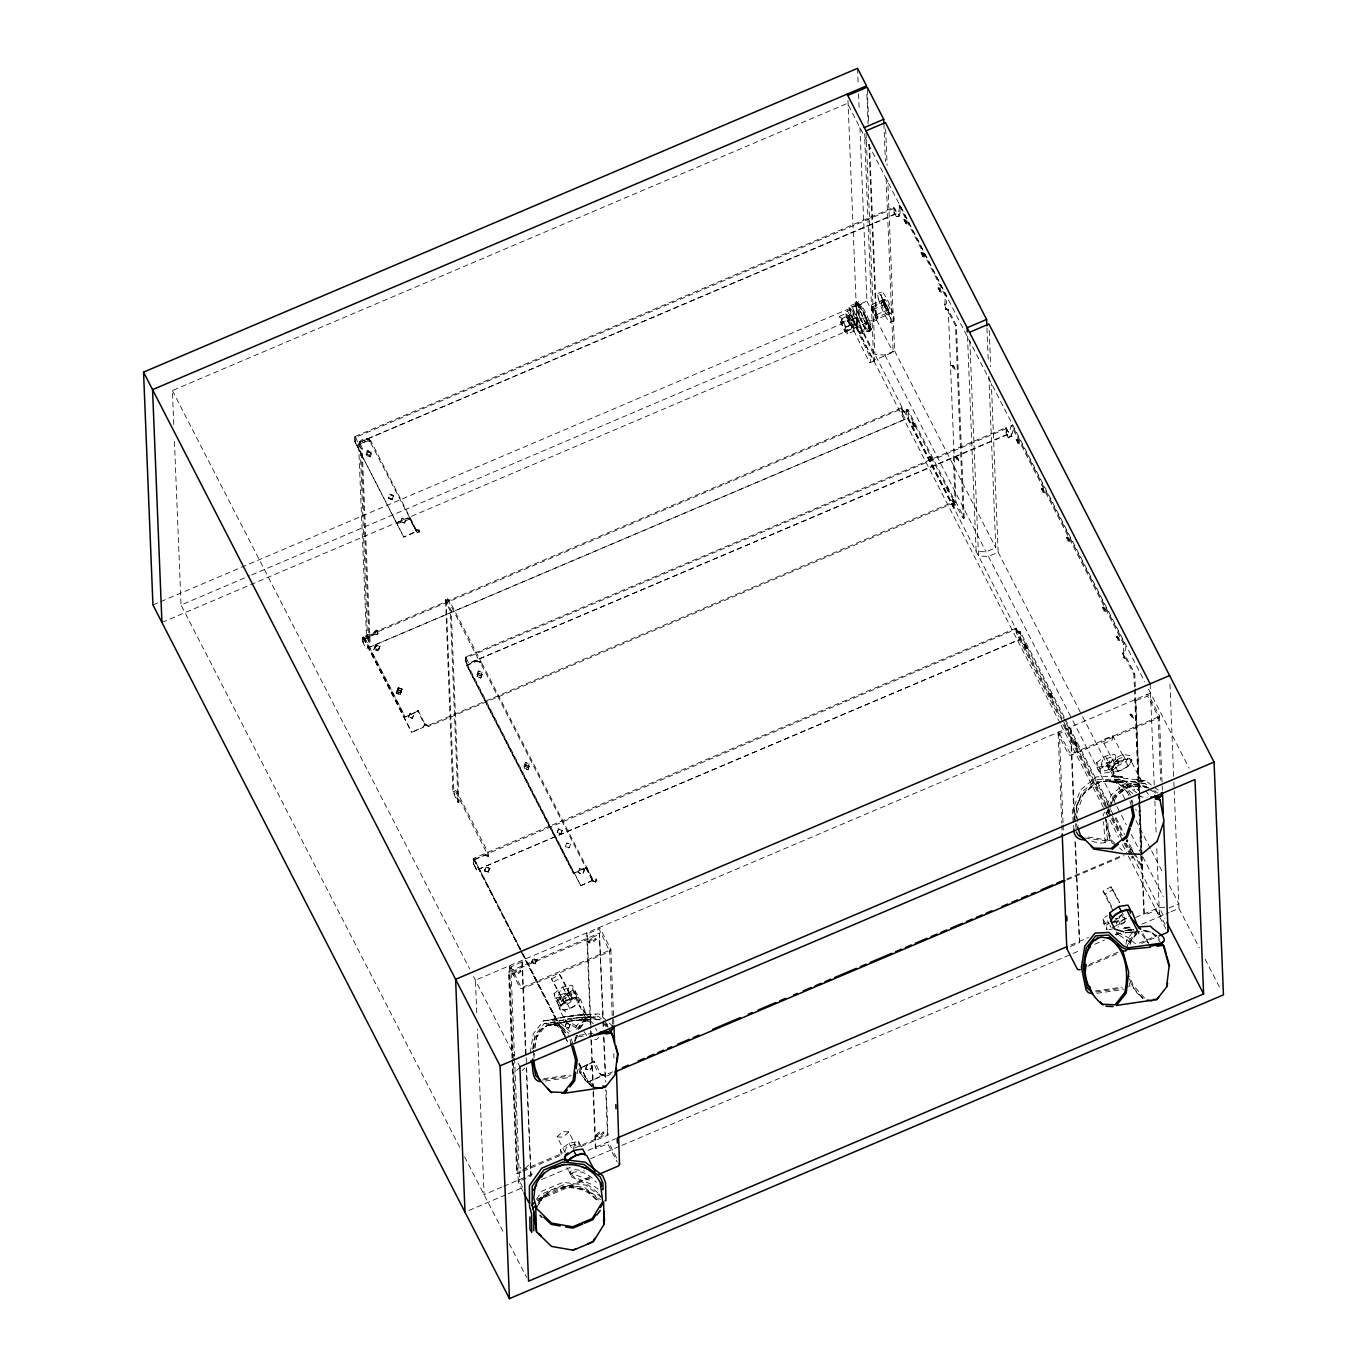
<?xml version="1.0" encoding="UTF-8"?>
<svg xmlns="http://www.w3.org/2000/svg" width="1367" height="1367" viewBox="0 0 1367 1367"><rect width="100%" height="100%" fill="white"/><g stroke="black" fill="none" stroke-linecap="round" stroke-linejoin="round"><path stroke-width="0.75" stroke-dasharray="5 3.75" d="M370.918 441.165C368.116 436.876 360.256 438.841 358.547 443.233L366.493 636.902L369.158 642.319L370.081 641.926L367.467 636.526L359.982 442.293L366.834 439.371L370.013 441.541L417.858 533.591C422.044 533.728 419.054 527.935 415.961 529.781L414.321 532.156L403.726 537.094L414.338 532.583L415.978 530.208L419.584 531.165L417.636 532.327L370.901 441.08L367.33 440.584L356.65 445.557L367.347 441.011L370.901 441.08M841.542 323.09L841.576 319.656L848.07 316.905L851.812 324.355L851.761 327.79L845.284 330.541L841.542 323.09L848.036 320.339L848.07 316.905M845.284 330.541L845.319 327.106L841.576 319.656M1076.119 818.03C1071.455 788.554 1115.011 763.418 1130.338 795.098L1116.754 781.821L1103.34 781.497C1114.43 780.164 1126.767 781.035 1134.747 789.887M859.501 316.768C860.868 319.058 866.422 337.136 870.318 329.584L871.77 328.969L869.122 319.348M367.467 636.526L374.763 632.989C376.626 627.128 380.607 636.714 375.583 633.741L364.904 638.731L405.093 716.992L417.277 711.797L418.199 710.344L424.744 723.741L428.606 726.424L954.063 502.851L953.346 500.971L956.011 502.099L964.179 517.99L963.274 518.366L953.773 501.792L428.213 725.501L424.624 724.732L422.967 727.107L411.604 732.37L422.984 727.534L424.641 725.159C429.682 727.159 429.375 725.296 424.624 724.732L422.984 727.534M466.25 658.057L468.778 663.354L1009.342 433.869L1006.027 427.615L1006.163 433.493L1008.402 437.97L1009.29 436.671C1014.382 436.739 1008.624 430.075 1011.221 425.633L1012.127 425.24L1124.614 643.908C1128.561 650.162 1121.743 653.101 1123.435 654.349L1124.101 658.108L1124.289 656.809M1015.835 628.359L1018.381 631.554L1015.835 628.205L1016.399 633.895L1019.782 639.483L476.605 870.078L1020.243 639.295L1019.936 631.281L1019.03 631.674L1019.338 639.671L1059.1 716.957M354.685 441.165C356.924 447.692 352.208 425.974 357.812 443.011L897.06 213.577C890.43 195.908 895.795 225.572 893.762 207.306M906.133 409.639L907.415 418.302L953.876 508.712L954.781 508.319L954.456 500.151L907.978 409.724C904.612 408.579 909.892 412.885 904.151 412.338L901.297 407.964L902.733 414.355M355.095 441.797L354.514 436.739M894.155 208.314L354.924 437.645M901.742 407.776L902.305 412.851M580.685 885.731L591.279 880.792L592.936 878.417L595.995 878.793L596.901 880.297L595.602 882.45L593.175 881.971L586.323 867.088L573.405 873.462L466.557 665.148L476.929 660.739L481.389 662.209L593.825 881.219L595.192 881.63L596.576 880.194L592.953 878.861L591.296 881.219L580.685 885.731L466.455 663.696L465.463 657.1L1005.599 427.786M1015.835 628.205L473.631 858.373L473.853 864.662L473.29 863.038M473.119 858.613L473.683 863.688M1006.027 427.615L1006.59 432.69M447.163 599.686L447.214 598.78L448.94 599.805L481.406 662.294L479.424 661.286L448.034 600.198L445.539 599.481L452.853 791.869L458.048 802.583L458.953 802.207L451.23 610.724L445.659 599.532L447.214 598.78M454.938 790.263L456.663 791.288L488.053 852.376L488.617 856.391L484.772 855.366L488.275 855.93L454.938 790.263L452.853 791.869M848.873 319.468L849.095 315.384L852.991 313.744L857.775 323.466L857.57 327.55L853.674 329.208L848.873 319.468L852.769 317.81L852.991 313.744M853.674 329.208L853.879 325.124L849.095 315.384M612.621 1071.848L604.761 1075.18L600.899 1074.428L594.44 1061.236L581.231 1067.678L579.3 1063.902M428.503 726.287L424.095 723.724L417.55 710.481L417.55 711.643M611.049 1073.608C601.907 1081.656 594.816 1069.182 593.808 1061.134M858.681 303.901C857.673 303.97 854.973 304.499 855.571 302.842C863.021 300.843 866.934 324.235 870.796 329.379L865.721 324.252L856.955 303.474L859.33 301.03L856.46 303.679L859.091 303.747L851.949 306.772L848.787 306.379L852.615 319.468L859.587 332.967L862.731 333.36L869.873 330.336L869.122 332.198L863.295 324.167L855.981 303.884M533.66 1050.3L533.386 1058.468M533.813 1048.352L537.402 1034.699L542.767 1027.881L549.551 1024.823L556.933 1025.933L564.024 1031.077L566.399 1034.494M1129.484 985.146L1129.484 983.027M533.882 1058.348L534.873 1050.061M535.129 1047.993L536.377 1037.638L546.168 1025.165L574.448 1020.26L589.878 1019.355L567.049 1021.354L549.517 1025.284C566.211 1021.405 583.384 1017.817 600.574 1019.902M575.695 1040.338L576.72 1031.709M409.69 519.187C376.421 531.695 413.21 514.402 409.69 519.187L417.191 532.515M533.472 1048.301C531.609 1030.308 555.224 1013.716 566.622 1032.393M574.772 1042.423L576.327 1035.28M1148.793 787.7L1132.201 783.496L1107.817 781.599L1118.719 781.394M858.852 304.004L862.526 316.58L868.472 327.721L870.796 327.14L867.174 315.452L861.227 304.311L858.903 304.875M530.242 1052.812L533.267 1033.845L543.485 1020.859L578.241 1014.673L595.704 1014.126M1125.981 944.187L1126.664 939.966L1134.32 930.226M532.6 1049.172L534.805 1035.571L544.22 1023.575L578.104 1017.612L595.653 1016.826M574.789 1041.073L575.422 1037.177M1126.938 949.45L1128.185 941.692L1137.617 929.697M1111.251 770.475L1108.842 765.81L1112.448 759.574L1122.785 754.413L1129.518 755.473L1131.91 760.155L1128.305 766.374L1117.967 771.552L1111.251 770.475L1114.857 764.238L1103.887 743.289L1104.639 739.017L1112.858 735.959L1123.657 756.976L1122.922 761.231L1114.703 764.307L1115.438 760.052L1123.657 756.976M1112.858 735.959L1112.123 740.213L1103.887 743.289M869.617 330.951L869.378 331.549M409.331 517.717L409.023 518.657M585.896 867.361L585.589 868.301M858.134 303.987L856.289 302.432L856.511 308.669L856.152 307.131M514.488 1056.401L510.882 966.965L522.331 961.565L521.801 960.505L525.646 1056.059M1063.013 822.763L1059.425 733.583L1070.874 728.184L1070.327 727.124L1074.189 822.678M370.081 641.926L362.135 448.308C360.358 441.063 355.95 442.43 361.23 448.684L369.158 642.319M1109.457 811.349L1110.26 808.427M1107.458 812.562L1108.364 809.537M458.953 802.207L453.929 792.45L454.886 791.168M964.179 517.99L956.422 325.449L948.254 309.574L945.298 308.754L945.759 307.302L944.084 305.08L946.494 303.799L946.203 295.409L899.828 204.999L898.375 214.346L899.64 215.337C900.169 217.268 893.369 216.584 898.341 216.225M954.474 501.997L954.764 501.125M1135.293 686.73L1134.798 673.982L1126.647 658.108L1125.383 657.134L1124.101 658.108L1124.426 656.109L1122.478 653.614M1132.577 851.145L1131.022 851.009M576.549 1038.254L577.37 1035.81M1107.885 814.254L1109.047 810.802M1110.209 807.333L1113.131 798.67C1120.598 787.495 1138.933 778.592 1149.818 789.853M1130.048 944.648L1131.363 940.735L1136.729 933.917M558.642 995.364L560.214 990.733L568.501 988.033L571.799 994.458L570.227 999.089L561.94 1001.789L558.642 995.364L566.929 992.664L568.501 988.033M561.94 1001.789L563.512 997.141L571.799 994.458M564.93 1151.595L566.502 1146.964L574.806 1144.264L575.627 1145.871M573.234 1148.912L574.806 1144.264M865.789 317.503L869.873 330.336L866.302 330.182L868.216 331.805L868.934 330.575M1101.204 764.529L1102.776 759.881L1111.063 757.181L1109.491 761.829L1101.204 764.529L1104.502 770.954L1112.789 768.254L1114.378 763.606L1106.074 766.306L1104.502 770.954M901.297 407.964L363.126 636.971L362.733 641.431L363.759 642.849M362.597 637.193L363.178 642.251M465.463 657.1L466.027 662.192M1006.42 428.555L465.874 658.005M1016.279 628.017L1016.843 633.092M1102.981 816.031L1104.485 812.169M1107.116 805.436L1111.234 794.859L1127.245 781.77L1145.939 780.916L1161.352 792.604M1111.371 803.864L1113.165 799.302L1111.576 802.412M1106.074 814.134L1108.381 808.273M1109.15 806.325L1112.994 796.568L1127.775 784.487L1145.033 783.616L1148.605 786.281M856.682 301.492L855.639 303.679M371.721 452.955L370.337 456.817L366.544 455.587L367.928 451.725L371.739 453.383L367.928 451.725M392.363 499.707L388.399 498.032L389.766 494.171L393.559 495.401L392.363 499.707L388.57 498.477L389.937 494.615L393.73 495.845L389.937 494.615M374.9 648.283L376.284 644.848L380.077 646.078L378.71 649.94L374.9 648.283L378.71 649.94M374.917 648.71L376.284 644.848M378.693 649.513L380.077 646.078M396.823 691.651L398.327 688.148L402.069 689.412L400.651 692.864L396.857 691.189L398.19 687.772L402.052 688.985C403.009 695.393 393.081 692.249 398.258 687.738L402.103 688.951L400.719 692.83L396.874 691.617L398.31 687.721M402.103 688.951L400.702 692.403L396.806 691.224M1122.495 654.041L1122.82 652.76M371.106 451.708L369.722 455.57L365.929 454.34L367.313 450.478L371.106 451.708L367.33 450.905M392.192 499.28L393.559 495.401M400.702 521.579L402.086 518.144L405.879 519.375L404.512 523.253L400.702 521.579L404.495 522.809L405.879 519.375M400.719 522.023L402.103 518.571L405.896 519.802M373.84 649.291L375.224 645.856L379.035 647.087L377.651 650.948L373.84 649.291L377.634 650.521L379.035 647.087M373.857 649.718L375.241 646.283L379.052 647.514M400.07 694.163L396.276 692.949L400.087 694.214L401.488 690.779L397.66 689.498L396.31 693.411L400.104 694.641L401.505 691.206L400.087 694.59L396.293 693.377L397.66 689.874L401.471 691.138L397.66 689.874L396.259 693.308L397.66 689.498L401.488 690.882M408.562 716.855L409.963 713.42L413.757 714.651L412.373 718.512L408.562 716.855L412.356 718.085L413.757 714.651M408.579 717.282L409.98 713.847L413.774 715.078M482.055 672.086L480.671 675.947L476.878 674.717L478.245 670.855L482.055 672.086L478.262 671.282M477.066 676.392L478.467 672.957L482.261 674.187L480.876 678.049L477.066 676.392L480.876 678.049M477.083 676.819L478.467 672.957M480.859 677.622L482.261 674.187M529.149 763.64L527.765 767.519L523.971 766.289L525.355 762.41L529.149 763.64L525.372 762.854M524.176 768.049L525.56 764.614L529.371 765.845L527.987 769.706L524.176 768.049L527.987 769.706M524.193 768.476L525.56 764.614M488.702 872.266L484.892 870.591L486.293 867.156L490.087 868.387L488.702 872.266L484.328 871.018L485.695 867.156L489.489 868.387L488.122 872.249M484.328 871.018L485.712 867.584L490.087 868.387M527.97 769.279L529.371 765.845M489.489 868.387L488.104 871.821L484.311 870.591M557.189 832.281L558.59 828.846L562.384 830.077L561 833.955L557.189 832.281L561 833.955M557.206 832.708L558.59 828.846M560.983 833.511L562.384 830.077M570.517 844.071L569.15 847.95L565.357 846.72L566.724 842.841L570.517 844.071L566.741 843.285M535.813 963.923L532.002 962.248L533.403 958.814L537.197 960.044L535.813 963.923L531.421 962.59L532.805 958.711L536.599 959.942L535.215 963.82M531.421 962.59L532.822 959.156L537.197 960.044M536.599 959.942L535.198 963.376L531.404 962.146M578.036 872.898L579.762 868.165L584.495 869.72L582.769 874.436L578.019 872.471L582.752 874.009L584.495 869.72M565.015 1026.497L566.416 1023.063L570.21 1024.293L568.826 1028.155L565.015 1026.497L568.826 1028.155M565.032 1026.925L566.416 1023.063M568.809 1027.728L570.21 1024.293M577.626 1073.744L577.626 1069.609M585.452 1068.772L587.195 1064.466L591.945 1066.021L590.219 1070.737L585.452 1068.772L590.202 1070.31L591.945 1066.021M585.469 1069.199L587.212 1064.91L591.962 1066.448M945.058 305.815L944.426 304.226M954.063 502.851L951.962 500.339L952.731 499.399L954.456 500.151M951.979 500.766L952.303 499.468M1064.295 717.265L1020.517 632.118L1018.996 633.16L1018.381 631.554M1129.911 849.915C1131.244 849.095 1133.67 847.711 1132.73 857.946L1131.825 858.339L1131.586 852.171M1129.928 850.342L1130.27 849.061M578.326 1029.659C580.821 1020.653 591.552 1014.604 600.045 1019.645M1129.843 941.948L1136.473 932.704M597.875 1192.69L588.476 1185.24L571.987 1177.175L570.774 1175.022L571.696 1173.176C580.616 1168.512 590.629 1175.62 596.371 1182.335M538.786 1204.071L540.512 1200.773L549.09 1193.066M586.255 868.848L587.092 867.908M1108.842 765.81L1115.575 766.87L1125.895 761.709L1129.518 755.473M570.774 1175.022L569.749 1173.04L571.081 1170.853L574.687 1169.486L584.546 1171.023M1010.589 436.107L1011.888 436.62L1011.341 435.304M589.399 1180.046L569.936 1172.818L568.433 1170.46L569.834 1168.136M953.346 500.971L954.115 502.219M536.599 1207.745L544.681 1194.673C560.88 1181.635 587.793 1183.925 599.566 1201.781M541.981 1199.03L544.271 1195.373L537.368 1203.695M1114.156 800.601C1120.034 789.255 1135.293 781.907 1147.203 788.058M1010.606 436.551L1008.402 437.97L1006.197 432.04M466.625 662.79L580.667 885.303M870.352 331.002L871.77 328.969M902.476 413.808L905.244 419.225L366.1 648.642L363.605 643.772M579.335 1064.961L588.118 1082.032L599.515 1077.196L601.155 1074.394C606.845 1076.034 605.478 1075.094 600.506 1074.394M588.118 1082.032L599.498 1076.769L601.155 1074.394M536.53 1199.064L542.135 1191.084L562.999 1182.318L585.777 1185.104L603.189 1198.569M538.359 1201.046L544.083 1192.981L563.341 1184.881L584.375 1187.359L600.574 1199.662M855.503 303.611L848.787 306.379M952.321 499.895L953.448 499.792M1130.287 849.488L1131.398 849.385M1019.218 632.836L1019.526 631.879M363.349 643.225L362.768 641.601M1091.874 840.995C1095.753 842.926 1110.226 845.746 1107.15 836.894L1105.322 816.082M1105.151 842.67L1103.528 821.652M1019.543 632.237L1018.056 632.853M363.417 636.954L363.263 638.355L363.126 636.971M466.198 658.364L465.993 656.878M473.836 859.877L473.631 858.373M572.26 1019.526L563.289 1016.877L559.103 1008.368L564.349 1001.703L575.046 997.175L580.514 999.328L586.682 1015.339L589.297 1017.031L579.13 1005.138L586.682 1015.339L583.025 1014.536M580.514 999.328L575.285 1005.992L564.571 1010.503L559.103 1008.368M575.148 1027.694L585.349 1014.69L599.156 1013.938L605.666 1019.799M576.686 1029.402L586.101 1017.424L598.831 1016.638L607.871 1024.635M579.181 1028.582L586.528 1019.235M579.864 1028.462L585.23 1021.627L591.996 1018.586L599.395 1019.697M1128.236 943.982L1138.045 931.508M355.335 436.5L355.317 438.141M466.301 656.861L466.13 658.262M473.939 858.373L473.785 859.775M901.912 412.202L902.647 413.791M1016.45 632.46L1017.27 634.613M593.534 880.416L592.082 880.16L592.953 881.578M512.591 973.731L516.418 970.245L520.383 970.433L520.912 971.476L517.102 974.979L513.138 974.791L512.591 973.731L516.555 973.919L520.383 970.433M513.138 974.791L516.948 971.288L520.912 971.476M587.844 941.726L591.655 938.223L595.636 938.411L596.166 939.471L592.355 942.957L588.391 942.769L587.844 941.726L591.808 941.897L595.636 938.411M588.391 942.769L592.201 939.283L596.166 939.471M520.314 1067.046L516.504 1070.549L517.034 1071.591M522.279 1070.617L524.689 1068.02M598.797 1037.433L596.251 1039.757L591.877 1038.783M524.911 1168.58L528.721 1165.094L528.192 1164.035M595.653 1135.328L599.464 1131.842L603.428 1132.03L603.975 1133.072L600.164 1136.575L596.183 1136.387L595.653 1135.328L599.617 1135.516L603.428 1132.03M596.183 1136.387L600.01 1132.884L603.975 1133.072M410.066 518.862L416.029 531.165M1142.06 782.454L1129.791 758.6L1119.744 761.009L1111.525 767.724L1114.413 777.174L1118.343 776.285L1127.502 778.729M565.169 1152.603L557.07 1136.848L562.845 1131.603L568.74 1131.927L575.951 1145.939M568.74 1131.927L562.965 1137.173L557.07 1136.848M1123.537 653.118L1123.708 644.301L1011.221 425.633M585.572 867.686L592.595 880.792M1116.959 781.958L1116.48 779.241L1127.553 782.009L1139.617 791.322M1098.863 781.394L1083.467 793.971L1076.478 814.749L1078.495 825.275M1113.131 798.67L1128.51 786.093L1146.417 786.521M944.87 304.26L945.281 295.785L898.922 205.375M963.274 518.366L955.516 325.842L947.348 309.95L945.691 309.54L945.041 305.388M907.534 410.989L904.151 412.338M554.113 993.433L562.794 986.991L572.243 985.248L575.541 991.673L576.31 996.372L567.647 1002.814L558.197 1004.557L554.899 998.132L554.113 993.433L557.428 999.858L558.197 1004.557M557.428 999.858L566.092 993.416L575.541 991.673M554.899 998.132L564.349 996.389L573.012 989.947L572.243 985.248M561.205 1154.38L560.419 1149.681L569.082 1143.239L578.531 1141.496L581.009 1146.315M1096.693 762.598L1105.356 756.156L1114.806 754.413L1118.103 760.838L1118.889 765.537L1110.209 771.979L1100.76 773.722L1097.462 767.297L1096.693 762.598L1099.991 769.023L1100.76 773.722M1099.991 769.023L1108.654 762.581L1118.103 760.838M1097.462 767.297L1106.911 765.554L1115.592 759.112L1114.806 754.413M1102.981 918.829L1106.296 925.254L1107.065 929.953L1103.767 923.528L1102.981 918.829L1107.321 915.617M1106.296 925.254L1109.184 923.118M1113.216 921.785L1121.88 915.343L1125.178 921.768L1117.967 927.134M945.691 309.54L945.913 308.259M558.266 1000.524L567.288 994.185L576.43 992.852L578.822 997.517L578.959 1002.507L569.936 1008.829L560.795 1010.162L558.385 1005.497L558.266 1000.524L560.658 1005.189L560.795 1010.162M560.658 1005.189L569.68 998.867L578.822 997.517M558.385 1005.497L567.544 1004.147L576.566 997.825L576.43 992.852M1122.051 914.318L1119.06 916.437L1121.453 921.102L1128.971 915.822M417.824 710.601L417.909 711.677M1010.931 435.253L1012.434 433.476L1012.127 425.24M551.516 978.892L559.462 974.517L561.7 977.405L572.5 998.423L564.554 1002.814L551.516 978.892L564.554 1002.814M553.755 981.779L561.7 977.405M562.315 999.926L570.261 995.535L572.5 998.423M1112.926 910.439L1103.032 891.181L1110.978 886.79L1120.41 903.69M1103.032 891.181L1105.254 894.052L1113.216 889.678M1125.383 657.134L1123.674 657.305M946.989 308.6L945.298 308.754M417.26 711.353L405.093 716.992M593.398 1062.039L581.231 1067.678M367.638 635.023L366.476 636.304L367.484 636.783M1114.857 764.238L1125.195 759.078L1131.91 760.155M1019.03 631.674L1020.773 633.126L1019.116 632.443M898.375 214.773L900.169 213.149L899.828 204.999M1107.133 841.047L1083.826 837.783M363.007 638.099L901.81 408.818M366.407 438.551L370.098 440.191M364.904 638.731L375.6 634.168C382.025 637.159 377.292 625.573 374.353 632.169L374.763 632.989M425.274 724.937L426.179 724.544M173.763 424.522L172.396 390.552L847.455 103.345L1144.657 681.637M355.044 436.517L893.317 207.494M893.317 207.647L897.042 213.149L357.812 443.011M361.23 448.684L362.135 448.308M903.929 219.745L905.979 220.463L907.227 224.034L906.321 224.41L903.929 219.745L906.321 224.41M905.074 220.856L905.979 220.463M905.176 223.317L907.227 224.034M921.102 252.861L923.152 253.579L924.4 257.133L923.494 257.526L921.102 252.861L923.494 257.526M922.247 253.954L923.152 253.579M922.349 256.415L924.4 257.133M878.041 293.358L881.271 291.991M152.933 604.949L158.828 602.437M160.793 601.617L866.934 301.167L859.928 127.609M846.651 311.283L850.547 309.625M839.321 316.324L845.814 313.573L848.446 315.743L852.547 324.526L854.016 331.122L847.523 333.873L844.909 331.703L840.808 322.92L839.321 316.324L841.952 318.511L846.053 327.277L847.523 333.873M871.736 304.721L884.483 299.322M841.952 318.511L848.446 315.743M872.642 306.721L884.107 301.851L888.123 309.694L888.225 312.53L876.777 317.4L872.761 309.557L872.642 306.721L876.657 314.547L876.777 317.4M840.808 322.92L847.301 320.168L845.814 313.573M872.761 309.557L884.21 304.687L884.107 301.851M852.615 319.468L859.758 316.426M459.722 1147.272L181.042 605L249.717 575.78M251.682 574.943L856.101 317.776L1111.559 814.903M862.731 333.36L858.903 320.271L866.046 317.247L870.318 329.584L866.046 317.247M845.319 327.106L851.812 324.355M938.087 287.941L940.137 288.659L941.385 292.23L940.479 292.623L938.087 287.941L940.479 292.623M846.053 327.277L852.547 324.526M876.657 314.547L888.123 309.694M853.879 325.124L857.775 323.466M939.232 289.052L940.137 288.659M844.909 331.703L851.402 328.951L854.016 331.122M939.334 291.513L941.385 292.23M161.938 622.463L875.939 318.699L868.848 143.022M877.477 318.972A7.724 1.282 67 0 0 874.47 308.532A7.724 1.282 67 0 0 871.873 308.036A7.724 1.282 67 0 0 877.477 318.972L890.652 313.436M869.532 144.338L876.606 320.032L857.143 328.319L847.848 97.57M861.706 331.002L858.083 319.297L852.137 308.173L849.813 308.737L853.435 320.442L859.382 331.566L870.796 327.14M945.281 295.785L946.203 295.409M859.587 332.967L866.712 329.925M890.618 322.134L893.847 320.749M947.348 309.95L948.254 309.574L956.011 502.099L955.106 502.492L953.175 454.357M866.046 132.992L874.965 354.531L884.893 354.993L894.616 350.858L887.747 180.188M886.124 178.599L893.129 352.173L873.667 360.461L864.542 133.949M955.516 325.842L956.422 325.449M870.471 362.511L874.367 360.854M951.842 365.331L953.91 366.048L955.157 369.62L954.251 369.996L951.842 365.331L954.251 369.996M458.048 802.583L450.324 611.1L451.23 610.724M907.415 418.302L908.32 417.909L907.978 409.724M912.011 422.625L914.062 423.343L915.309 426.914L914.403 427.29L912.011 422.625L914.403 427.29M913.156 423.736L914.062 423.343M913.259 426.179L915.309 426.914M929.252 456.578L931.32 457.296L932.567 460.85L931.662 461.243L929.252 456.578L931.32 457.296M930.5 460.132L932.567 460.85M1005.599 427.956L1009.324 433.442L468.778 663.354M955.533 456.698L957.583 457.415L958.848 460.969L957.925 461.363L955.533 456.698L957.925 461.363M466.574 665.575L476.946 661.167L480.483 662.687L586.358 868.711M1016.194 439.576L1018.261 440.294L1019.509 443.865L1018.586 444.258L1016.194 439.576L1018.586 444.258M1017.338 440.687L1018.261 440.294M1017.441 443.147L1019.509 443.865M946.101 487.37L948.168 488.087L949.416 491.659L948.51 492.035L946.101 487.37L948.168 488.087M947.348 490.924L949.416 491.659M1041.398 488.583L1043.465 489.301L1044.713 492.872L1043.807 493.248L1041.398 488.583L1043.807 493.248M1042.56 489.694L1043.465 489.301M1042.645 492.154L1044.713 492.872M967.477 336.248L976.158 551.397L986.068 551.858L995.791 547.723L988.837 374.917M969.835 340.844L978.499 555.993L988.426 556.437L998.149 552.302L991.365 383.768M1066.431 537.248L1068.498 537.966L1069.746 541.537L1068.84 541.913L1066.431 537.248L1068.84 541.913M1067.593 538.359L1068.498 537.966M1067.678 540.819L1069.746 541.537M521.989 952.389L474.383 859.365L1016.347 629.059M474.4 859.792L484.772 855.366M1019.338 632.255L1019.936 631.281M1019.645 633.143L1020.585 632.408M1102.451 607.256L1104.502 607.973L1105.749 611.527L1104.844 611.92L1102.451 607.256L1104.844 611.92M1103.596 608.349L1104.502 607.973M1023.968 644.387L1026.019 645.104L1027.266 648.676L1026.361 649.052L1023.968 644.387L1026.361 649.052M1103.699 610.827L1105.749 611.527M1025.113 645.497L1026.019 645.104M1025.216 647.958L1027.266 648.676M1116.463 636.492L1118.514 637.21L1119.761 640.764L1118.855 641.157L1116.463 636.492L1118.855 641.157M1117.608 637.586L1118.514 637.21M1117.693 640.046L1119.761 640.764M573.405 873.462L585.845 867.789M1123.708 644.301L1124.614 643.908M592.834 881.168L595.192 881.63L596.542 879.818M1049.172 693.394L1051.24 694.111L1052.47 697.666L1051.565 698.059L1049.172 693.394L1051.565 698.059M1050.317 694.487L1051.24 694.111M1050.42 696.948L1052.47 697.666M1134.371 687.123L1133.892 674.358L1134.798 673.982M1150.518 693.018L475.443 980.224L476.81 1014.211M593.449 1088.952L587.212 933.969L598.045 929.355L599.464 929.816L609.204 950.475L522.433 987.418L520.998 986.957L510.882 966.965M1139.6 796.124L1135.738 700.587L1147.648 696.059L1158.02 715.932L1157.507 717.231L1070.703 754.123L1059.425 733.583M512.044 1058.451L508.558 971.715L599.378 933.08L603.325 1018.74M512.505 1057.392L509.088 972.774L599.908 934.122M1130.116 714.138L1132.184 714.856L1133.431 718.41L1132.525 718.803L1130.116 714.138L1132.525 718.803M1074.206 742.059L1076.273 742.777L1077.521 746.331L1076.598 746.724L1074.206 742.059L1076.598 746.724M1075.351 743.152L1076.273 742.777M1075.453 745.613L1077.521 746.331M1136.233 810.563L1135.755 809.161M1126.459 841.645L1127.365 841.252L1126.22 840.158M1066.704 879.015L1119.778 856.477M1067.012 879.904L1124.016 855.691M1133.072 852.051L1141.24 867.925L1142.146 867.532L1141.735 856.904M521.066 1172.083L517.204 1173.74L516.658 1172.681L520.519 1171.041M522.45 1170.22L563.033 1152.945M574.618 1148.024L607.478 1134.046L605.684 1089.619M522.997 1171.263L561.632 1154.825M580.958 1146.605L608.007 1135.088L606.23 1090.678M501.757 1187.154L484.089 1194.673L477.408 1029.061M503.705 1186.317L535.112 1172.971M588.1 1150.416L615.577 1138.728M1070.839 945.024L1088.508 937.523M1112.054 927.492L1127.758 920.811M1135.601 917.479L1159.165 907.466L1167.093 907.859M526.62 1067.712L530.977 1175.996L519.716 1180.934L523.271 1189M593.09 1092.148L595.311 1147.357L595.858 1148.4L607.751 1143.871L617.218 1161.984M1070.498 946.46L1079.52 942.615L1075.419 840.705M1141.53 856.648L1143.854 913.976L1144.384 915.019L1156.294 910.49L1165.761 928.603M1169.075 907.961L1178.798 903.809L1169.093 884.91M468.915 1210.478L506.2 1194.621M508.148 1193.784L523.851 1187.103M541.503 1179.601L570.945 1167.076M590.527 1158.738L619.986 1146.195M621.917 1145.375L1071.232 954.217M1073.061 953.431L1081.041 950.031M1094.642 944.255L1104.587 940.018M1116.224 935.079L1124.204 931.679M1126.032 930.91L1133.875 927.561M1141.718 924.229L1169.178 912.541M1171.143 911.704L1178.986 908.372L1174.253 790.741M536.838 1199.406L590.681 1176.509M1089.226 964.401L1118.069 952.133M1139.224 943.127L1156.533 935.763M537.385 1200.465L591.227 1177.551M1087.842 966.264L1118.616 953.175M1141.684 943.35L1157.063 936.805M1126.784 918.265L1116.087 922.776L1116.839 924.246M544.681 1194.673L564.725 1186.231L586.392 1190.025L597.652 1200.944M376.25 631.229L378.215 633.758L375.6 634.168M1141.086 796.021L1139.702 796.585L1146.981 797.73M1114.037 922.007L1120.667 919.854L1119.095 924.485L1115.78 925.562M417.208 710.567L418.575 711.711M1122.837 653.187L1123.964 653.323M576.396 1027.967L566.211 1022.055L564.674 1019.645L565.596 1019.406L550.593 1023.182M1113.353 772.03L1114.122 773.5L1111.525 767.724L1113.353 772.03L1123.418 769.621L1131.637 762.906L1129.791 758.6M1008.385 437.543L1007.923 436.979M1116.19 931.918L1117.3 933.917L1121.453 933.217L1115.318 934.515M1114.959 918.812L1124.409 917.069L1125.178 921.768M1103.767 923.528L1109.44 922.486M1108.962 929.611L1114.618 928.569M1115.506 934.276L1121.453 933.217M1124.255 927.8L1129.757 926.963M425.171 723.656L424.744 723.741M1112.311 922.452L1121.453 921.102M579.454 1035.297L593.808 1033.179M583.248 1036.169L575.063 1037.245M1095.223 991.041L1121.453 987.196M1125.485 986.598L1131.551 985.71L1143.393 999.004M1096.061 991.998L1122.717 988.068M1096.83 993.313L1123.503 989.383M543.707 1078.768L569.936 1074.906M542.494 1080.015L571.201 1075.795M545.33 1081.024L569.936 1077.418M1126.425 930.329L1134.046 929.697M1125.964 932.533L1139.292 931.696L1125.434 932.892M1125.605 932.79L1133.892 931.935L1130.885 931.969M1124.084 658.074L1125.742 658.501L1133.892 674.358M1125.024 928.108L1130.953 927.544M585.349 1014.69L563.289 1016.877L546.937 1020.671L567.595 1016.382L588.801 1014.502M1123.349 928.296L1131.825 927.544M560.06 1188.453C574.037 1185.616 590.424 1189.939 598.302 1202.516M1124.819 930.551L1133.961 929.936M586.101 1017.424L573.303 1018.278L592.475 1017.031L578.104 1017.612M1126.955 930.414L1135.464 929.85M544.22 1023.575L556.967 1022.789L569.014 1033.452M1143.718 930.192L1151.561 931.918L1141.394 931.628M543.485 1020.859L557.292 1020.09L570.295 1031.812M1119.265 779.275L1097 779.6L1082.22 791.681L1074.547 811.195L1075.47 821.601M1118.343 776.285L1110.5 776.251L1122.683 777.088L1115.164 776.029L1096.471 776.883L1080.46 789.972L1072.224 811.144L1073.385 823.412M1129.62 929.885L1133.721 929.714M904.134 411.911L901.297 408.135M358.547 443.284L359.572 443.301M576.327 1035.622L577.404 1035.588M579.386 1019.697L583.88 1019.748L590.51 1022.277M953.038 500.356L953.876 508.712M1131.005 849.932L1126.647 840.654M1112.294 781.719L1121.487 781.924L1116.754 781.821M369.073 441.507L370.013 441.541L369.175 440.584M479.561 662.636L480.5 662.67L479.424 661.286M546.168 1025.165L559.564 1025.677L568.45 1035.656M594.064 1062.364C594.628 1061.834 593.056 1060.519 594.713 1062.398M898.375 214.346L899.64 215.32M601.172 1074.821L605.103 1076.051L601.993 1074.65M857.929 303.064L860.561 312.684L856.955 303.474L859.091 303.747M906.15 410.066L907.244 411.57M465.634 661.543L466.694 662.141M1143.513 930.859L1150.894 931.969L1156.567 936.087M582.53 1017.424L589.074 1019.269L593.175 1023.695M1087.944 836.98L1110.192 840.5L1114.806 845.011M1145.033 783.616L1115.797 779.839M1114.413 777.174L1145.939 780.916M1136.592 792.689L1115.164 776.029M951.962 500.339L953.688 501.928M369.705 455.143L365.929 454.34M389.783 494.598L393.576 495.828M392.175 498.835L388.399 498.032M478.484 673.384L482.278 674.615M480.654 675.52L476.878 674.717M376.301 645.275L380.094 646.506M398.327 688.148L402.12 689.378M525.577 765.042L529.388 766.272M527.765 767.092L523.971 766.289M558.607 829.273L562.401 830.504M569.133 847.506L565.357 846.72M579.779 868.609L584.512 870.147M566.434 1023.49L570.227 1024.72M1135.191 781.907L1144.555 787.17M1117.54 932.431L1127.997 937.454L1135.499 943.777M564.674 1019.645L580.411 1028.035M1136.319 779.258L1142.88 782.744L1137.976 774.508M1136.575 784.538L1143.376 788.383M1148.485 788.81L1153.663 791.886M859.416 316.426L855.554 304.465M445.539 599.481L446.411 600.147M1132.918 793.612L1114.259 778.746M865.601 317.212L858.937 304.978M604.71 1023.558L608.059 1027.113M1154.568 790.707L1157.746 793.065M598.08 1189.102L591.21 1184.249L573.969 1177.004L569.749 1173.04M898.324 215.781L899.264 216.089L899.076 214.978M1130.834 942.837L1117.3 933.917M609.272 1023.063L612.177 1025.66M1133.431 718.41L1131.039 713.745M955.157 369.62L952.765 364.938M958.848 460.969L956.439 456.305M1142.009 934.55L1148.485 943.281L1142.846 933.49M1153.082 790.707L1155.645 793.202M1115.045 843.49L1111.593 840.124L1108.039 829.171L1107.902 820.166M1119.556 847.916L1122.307 850.599M1155.781 934.772L1157.114 936.105M1140.437 995.689L1143.051 998.371L1136.353 992.305L1130.441 982.395M588.921 1083.416L591.535 1086.082L584.837 1080.033L578.942 1070.122M484.755 854.939L487.37 856.425L488.275 855.605M605.598 1023.832L607.819 1026.139M856.955 303.474L862.509 309.523L870.796 329.379M1152.415 933.131L1160.327 942M1144.538 998.013L1132.987 985.043L1129.586 975.935M602.881 1023.063L608.811 1029.71M593.039 1085.74L581.471 1072.77L578.087 1063.646M591.877 1086.731L580.035 1073.437L578.07 1066.277M417.636 532.327L419.498 531.797L419.02 530.14M1020.243 631.862L1020.824 633.109L1020.517 632.118M1128.937 795.474C1113.917 764.768 1071.574 789.46 1076.752 818.218M1146.059 791.151L1148.434 794.466M466.215 661.611L466.318 662.995M1157.986 937.113L1159.575 939.385M1110.192 840.5L1106.125 819.448L1107.612 832.452L1112.26 843.49M583.982 1031.504L586.802 1035.639M598.866 1193.784L601.275 1197.612M862.628 324.133L865.584 329.242M465.993 657.595L466.267 658.484M473.631 859.108L563.717 1034.597M859.074 305.268L864.747 316.273M363.246 637.911L411.604 732.37M859.74 317.964L865.431 328.951M851.949 306.772L858.903 320.271M1148.57 689.224L1189.17 768.237M896.376 216.618L894.736 213.44L896.393 217.045M1135.738 700.587L1135.208 699.528L1139.053 795.081M1122.785 754.413L1125.195 759.078M1125.895 761.709L1128.305 766.374M884.21 304.687L888.225 312.53M1115.592 759.112L1118.889 765.537M1115.575 766.87L1117.967 771.552M1105.356 756.156L1108.654 762.581M894.616 350.858L995.791 547.723M998.149 552.302L1081.673 714.838M1082.647 716.718L1126.357 801.763M1136.062 820.661L1150.638 849.01M1151.612 850.906L1163.266 873.581M1106.911 765.554L1110.209 771.979M866.934 301.167L875.939 318.699M876.606 320.032L893.129 352.173M1178.986 908.372L1199.286 947.861M1205.079 959.138L1219.586 987.35M884.893 354.993L986.068 551.858M988.426 556.437L1071.95 718.974M1072.924 720.853L1120.513 813.468M1121.487 815.347L1126.34 824.797M1131.192 834.246L1141.872 855.041M1142.846 856.921L1163.249 896.615M907.073 410.117L953.551 500.527M1134.883 853.435L1142.146 867.532M1065.269 719.162L1109.064 804.309M1115.882 817.569L1124.631 834.588M1125.605 836.484L1132.423 849.727M1065.337 721.468L1019.611 632.562L1019.919 633.485M1066.311 723.365L1110.107 808.495M1111.081 810.392L1122.751 833.084M908.32 417.909L954.781 508.319M1112.379 816.441L1122.256 835.681M1126.032 842.995L1131.961 854.58M1132.85 856.272L1164.957 918.744M1020.243 639.295L1107.509 808.939M1108.483 810.819L1111.388 816.475M1112.362 818.372L1121.094 835.34M1124.973 842.875L1130.782 854.187M1062.979 724.493L1106.604 809.332M1107.578 811.212L1110.482 816.868M1111.456 818.748L1123.093 841.371M1124.067 843.251L1129.877 854.563M1165.094 924.57L1157.815 910.388A2.358 2.136 -2.3 0 0 1154.688 909.363M1060.126 723.246L856.477 326.969L856.101 317.776M1061.1 725.142L1104.963 810.477M1105.937 812.374L1118.599 837.014M1122.495 844.601L1127.365 854.085M1128.339 855.981L1159.524 916.642L1156.755 847.848M1110.978 886.79L1119.077 902.562M1121.111 910.644L1124.409 917.069M1105.254 894.052L1113.37 909.824M1107.509 920.76L1109.15 923.972M1109.97 925.579L1110.807 927.185M1079.52 942.615L1074.872 839.663M586.887 868.267L592.697 879.579M450.324 611.1L445.129 600.386M355.505 442.891L403.709 536.667M403.726 537.094L355.369 442.618M466.557 665.148L573.388 873.035M587.212 933.969L586.665 932.909L590.527 1028.462M573.012 989.947L576.31 996.372M576.566 997.825L578.959 1002.507M575.046 997.175L587.314 1021.029M559.462 974.517L570.261 995.535M567.288 994.185L569.68 998.867M562.794 986.991L566.092 993.416M564.349 996.389L567.647 1002.814M567.544 1004.147L569.936 1008.829M564.571 1010.503L565.323 1011.973M364.886 638.304L405.076 716.564M363.366 638.15L411.587 731.943M474.383 859.365L521.972 951.962M522.946 953.858L566.656 1038.903M579.283 1063.475L581.214 1067.251M522.963 954.286L566.673 1039.33M473.888 859.57L567.613 1041.757M579.318 1064.517L588.118 1081.605M564.691 1036.494L567.63 1042.184M474.093 864.764L476.587 869.634M476.605 870.078L474.024 864.645M607.478 1134.046L608.007 1135.088M616.568 1157.952L609.272 1143.752A2.358 2.136 -2.3 0 0 606.145 1142.744M508.558 971.715L509.088 972.774M569.082 1143.239L571.56 1148.058M172.396 390.552L469.599 968.861M473.495 976.448L514.095 1055.461M517.973 1062.979L519.904 1066.738M560.419 1149.681L562.076 1152.894M566.912 1167.521L568.433 1170.46M530.977 1175.996L526.158 1068.789M520.4 1167.35L520.947 1168.392M523.014 1191.272L518.452 1182.404A2.358 2.136 -2.3 0 1 519.614 1179.567M464.592 1156.755L504.389 1234.162M509.207 1243.577L526.62 1277.41M595.516 1028.121L596.969 1031.008M848.036 320.339L851.761 327.79M852.769 317.81L857.57 327.55M1146.298 938.941L1147.921 942.393M847.301 320.168L851.402 328.951M856.665 309.438L858.852 315.777M938.992 287.566L940.24 291.12M922.007 252.468L923.255 256.039M904.834 219.352L906.082 222.924M947.006 486.977L948.51 492.035M930.158 456.185L931.662 461.243M912.917 422.232L914.164 425.803M1117.369 636.099L1118.616 639.671M1103.357 606.863L1104.604 610.434M1067.337 536.872L1068.584 540.426M1042.303 488.207L1043.551 491.761M1017.099 439.2L1018.347 442.771M1075.111 741.666L1076.359 745.237M1050.078 693.001L1051.326 696.572M1024.874 644.011L1026.121 647.565M865.755 318.733L868.865 329.396M1131.944 799.934L1132.918 803.164M855.639 304.824L858.749 315.504M1129.569 978.567L1131.551 985.71M571.406 1038.971L572.893 1044.337M569.971 1039.638L571.44 1044.986M868.609 324.406L869.822 329.806M1131.38 800.447L1132.372 805.624M1129.979 800.84L1130.697 804.565M1076.564 823.737L1077.162 826.915M578.531 1141.496L579.318 1146.195M1073.591 825.463L1073.984 829.564M1075.641 823.686L1076.205 829.923M370.337 456.817L366.544 455.587M1169.947 684.013L1173.809 780.079M1173.894 782.214L1174.168 788.605M1159.37 715.966L1162.377 790.28M1158.105 716.171L1160.686 780.13M1150.143 683.825L1154.363 788.554M1154.859 800.994L1156.243 835.271M1139.685 798.243L1139.941 804.616M1140.027 806.735L1141.906 853.452M1141.992 855.571L1144.384 915.019M1139.138 797.2L1139.394 803.574M1139.48 805.693L1141.445 854.529M1070.874 728.184L1074.547 819.482M1063.099 824.882L1063.355 831.256M1058.143 733.498L1061.766 823.224M1061.851 825.343L1062.108 831.717M989.212 330.438L990.665 366.698M986.94 327.977L988.307 362.118M905.244 419.225L366.1 648.642M885.679 128.976L887.132 165.253M883.902 123.56L885.44 161.665M867.31 89.299L868.592 121.048M866.883 94.34L868.079 123.97M857.553 68.35L858.22 85.284M858.561 93.742L859.159 108.557M610.844 949.347L613.851 1024.225M609.562 949.552L612.57 1024.122M613.766 1053.598L613.954 1058.092M603.411 1020.859L603.753 1029.317M604.094 1037.792L605.889 1082.203M599.378 933.08L602.864 1019.816M602.95 1021.918L603.206 1028.274M603.548 1036.733L605.342 1081.16M593.534 1091.071L595.858 1148.4M590.612 1030.581L593.005 1090.029M522.331 961.565L526.534 1065.594M514.573 1058.263L519.545 1181.669M509.601 966.879L518.281 1181.874M512.591 1059.493L517.204 1173.74M512.129 1060.57L516.658 1172.681M446.138 600.489L453.844 791.971M174.446 441.507L181.042 605M1135.362 688.865L1139.241 790.963M1139.326 793.099L1139.565 799.473M1139.651 801.592L1141.411 848.394M1134.456 689.258L1138.335 791.356M1138.421 793.475L1138.66 799.866M1138.728 801.985L1141.24 867.925M1059.493 731.738A2.358 2.136 -2.3 0 0 1058.348 734.575L1068.379 754.088A2.358 2.136 -2.3 0 0 1071.506 755.097L1158.037 718.273A2.358 2.136 -2.3 0 0 1159.199 715.437L1149.169 695.94A2.358 2.136 -2.3 0 0 1146.042 694.914M510.968 965.119A2.358 2.136 -2.3 0 0 509.806 967.956L519.836 987.47A2.358 2.136 -2.3 0 0 522.963 988.478L609.511 951.654A2.358 2.136 -2.3 0 0 610.656 948.818L600.626 929.321A2.358 2.136 -2.3 0 0 597.499 928.296M853.674 313.163L851.521 309.608A16.182 2.683 67 0 0 851.197 315.76L873.393 360.871A16.182 2.683 67 0 0 873.718 354.719L853.674 313.163M849.796 314.82L847.625 311.266A16.182 2.683 67 0 0 847.301 317.417L869.497 362.528A16.182 2.683 67 0 0 869.822 356.377L849.796 314.82M883.321 303.184A7.724 1.282 67 0 0 888.926 314.102A7.724 1.282 67 0 0 885.919 303.679A7.724 1.282 67 0 0 883.321 303.184M884.688 302.056A7.724 1.282 67 0 0 890.293 313.436A7.724 1.282 67 0 0 887.713 303.628A7.724 1.282 67 0 0 884.688 302.056M881.715 297.596A15.72 2.597 67 0 0 893.112 320.767A15.72 2.597 67 0 0 887.849 300.774A15.72 2.597 67 0 0 881.715 297.596M881.459 303.44A7.724 1.282 67 0 0 887.063 314.82A7.724 1.282 67 0 0 884.483 304.995A7.724 1.282 67 0 0 881.459 303.44M878.485 298.963A15.72 2.597 67 0 0 889.883 322.151A15.72 2.597 67 0 0 884.62 302.141A15.72 2.597 67 0 0 878.485 298.963"/><path stroke-width="1.5" d="M1163.129 941.487L1161.42 944.392L1149.801 946.237L1150.536 947.194L1126.579 949.518L1122.136 947.519L1108.466 935.062L1095.736 935.848L1086.321 947.844L1083.16 967.272L1087.261 988.051L1091.806 992.117M534.258 1221.551L534.805 1216.117M575.746 1072.07L574.721 1080.699L569.817 1086.936M576.173 1068.618L577.199 1059.989L573.354 1046.045M616.38 1068.02L619.507 1164.342M617.098 1061.954L618.072 1053.889L615.816 1045.687M1085.398 970.621L1086.15 964.401M1167.162 986.342L1167.555 982.993M1130.321 828.265L1127.399 836.929L1122.785 840.705M1130.902 826.539L1134.405 816.15L1132.406 805.829M1157.063 841.628L1164.052 820.849L1160.002 799.798L1157.695 797.542M611.562 1030.137L609.904 1032.119L589.741 1036.289M600.284 1210.393L597.003 1214.921M533.489 1190.059L536.718 1184.83M541.571 1176.987L544.254 1172.63M596.08 1214.494L592.851 1219.723L584.495 1223.243M600.386 1207.522L603.616 1202.294L604.043 1224.354L593.261 1241.783L573.217 1250.207L551.55 1246.431L536.53 1231.872L533.916 1212.102M594.765 1238.365L592.663 1241.766L587.776 1243.816M532.053 1205.455L534.292 1202.259M532.634 1209.129L534.924 1205.899M561.564 1093.053L564.913 1093.173L567.356 1090.063M1087.876 949.911L1090.336 946.801M1095.24 940.564L1097.684 937.437M1116.993 944.597L1122.922 951.244L1128.715 972.279L1126.237 992.972L1116.429 1005.446L1156.772 999.516L1166.581 987.042L1169.075 966.332L1163.283 945.315L1161.266 943.059M1157.593 998.525L1158.789 997.004M568.04 1161.249L570.671 1157.917L581.385 1153.406L586.819 1155.576L594.987 1171.485M1112.02 849.505L1118.428 844.259M1157.285 841.218L1141.667 854.204L1123.759 853.777L1094.113 849.078L1091.208 846.241M565.169 1155.03L568.057 1152.877M1112.311 922.452L1109.901 917.77L1109.782 912.797L1118.787 906.475L1127.946 905.125L1130.338 909.79L1130.424 913.122M1130.338 909.79L1121.196 911.14L1112.174 917.462L1109.782 912.797M564.571 1156.738L573.61 1150.416L582.752 1149.083L585.144 1153.765L576.02 1155.081L566.98 1161.403L564.571 1156.738L564.639 1160.053M969.493 332.318L988.956 324.03L1214.067 762.051L1223.448 994.868L509.447 1298.65L152.933 604.949L143.552 372.132L857.553 68.35L866.541 85.865L152.557 389.646L161.938 622.463M847.762 95.451L867.225 87.18L883.731 119.322L883.902 123.56M864.286 127.592L883.731 119.322M865.96 130.856L885.423 122.586L986.598 319.451L986.854 325.859M986.598 319.451L967.135 327.738L967.306 331.993M1169.605 675.554L455.604 979.319L465.002 1212.153M509.447 1298.65L500.066 1065.833L1214.067 762.051M622.446 1067.678L628.342 1065.166M638.167 1060.997L644.062 1058.485M648.009 1056.828L653.904 1054.316M657.835 1052.641L663.73 1050.146M667.66 1048.472L671.59 1046.797M677.485 1044.303L689.276 1039.296M693.206 1037.621L699.101 1035.109M712.873 1029.266L740.384 1017.578M748.245 1014.246L752.192 1012.571M758.087 1010.076L775.773 1002.558M779.703 1000.883L785.598 998.388M793.458 995.039L797.388 993.382M803.283 990.87L811.161 987.538M815.091 985.863L820.986 983.351M824.916 981.694L830.811 979.182M834.741 977.508L856.374 968.332M860.304 966.657L866.2 964.162M870.13 962.488L891.745 953.312M895.675 951.637L901.571 949.125M905.501 947.468L911.413 944.956M915.343 943.281L927.134 938.275M931.064 936.617L936.959 934.105M940.889 932.431L946.784 929.936M950.714 928.261L962.522 923.255M966.452 921.58L972.347 919.085M976.277 917.411L982.172 914.899M986.103 913.241L991.998 910.73M1001.823 906.56L1007.718 904.048M1011.665 902.391L1017.561 899.879M1021.491 898.204L1027.386 895.71M1031.316 894.035L1035.246 892.361M1041.141 889.866L1052.932 884.859M1056.862 883.185L1062.757 880.673M614.979 1071.933L1065.047 880.724M617.525 1137.891L1066.926 946.699M598.917 1174.287L618.157 1166.102A2.358 2.136 -2.3 0 0 619.302 1163.266M1158.994 936.002L1166.683 932.721A2.358 2.136 -2.3 0 0 1167.828 929.885M1203.609 993.963L528.551 1281.187L519.904 1066.738L1194.963 779.515L1203.609 993.963L1166.888 922.503M1137.498 925.835L1132.03 911.601L1126.562 909.448L1115.848 913.976L1110.619 920.64L1114.788 929.15L1123.777 931.816M554.284 1168.409L564.315 1164.188M582.82 1223.943L572.807 1228.164L565.579 1226.9M573.132 1249.985L575.575 1248.96M602.129 1088.217L593.825 1087.397M1122.922 951.244L1126.118 950.783M1156.909 946.254L1163.283 945.315M599.959 1032.273C603.36 1031.504 615.646 1032.632 612.177 1025.66M605.393 1033.982L611.767 1033.042L617.559 1054.06L615.082 1074.77L605.273 1087.243L564.913 1093.173M1113.028 1006.573L1105.971 1006.266M1138.831 926.86L1150.672 926.211C1152.432 930.141 1170.972 938.138 1161.728 943.042L1127.843 947.895L1123.418 945.896L1108.791 932.379L1094.984 933.131L1084.783 946.118L1081.417 967.204L1085.979 989.674L1088.303 992.63L1092.729 993.912M1094.113 849.078L1097.684 849.163M1107.731 937.813L1111.081 937.95L1114.037 941.265M1153.44 999.397L1156.772 999.516M602.813 1086.116L606.077 1086.235M1151.92 1000.866L1147.391 1000.114M602.163 1189.495L603.086 1189.598L602.915 1183.104L600.147 1176.799L583.948 1164.496L562.914 1162.001L543.656 1170.101L532.207 1186.248L532.156 1205.386L534.207 1212.7L533.728 1230.778M1154.688 795.56C1157.661 797.405 1165.026 797.371 1161.352 792.604M1150.877 796.893L1159.404 798.14L1160.258 796.038M1155.303 799.063L1160.002 799.798M1083.843 839.714C1078.187 840.244 1073.163 835.237 1073.984 829.564M582.376 1167.35L585.982 1167.982M560.162 1225.96L551.14 1224.371L543.758 1217.228M540.153 1081.673C530.704 1080.118 534.019 1066.824 531.045 1060.553M1081.81 837.458L1078.341 835.237L1076.376 832.007M540.29 1079.845L535.761 1075.761L532.464 1059.152M1138.181 927.612L1140.796 929.304L1130.646 917.411M604.983 1200.807L605.923 1200.602L605.581 1182.677L602.762 1175.688L585.332 1162.223L562.572 1159.438L541.708 1168.221L529.388 1185.77L529.542 1206.497L531.609 1213.793L531.746 1232.333L529.969 1229.36L529.883 1216.938M538.632 1233.342L541.178 1235.802M1080.528 835.801L1085.142 840.312M539.931 1215.297L541.93 1217.313M1100.503 1002.114L1103.032 1004.95M547.74 1088.405L551.533 1092.66M1158.122 797.764L1160.139 800.43M610.041 1029.966L613.834 1038.51M847.096 94.152L1150.143 683.825M1126.562 909.448L1138.814 933.302M1118.787 906.475L1121.196 911.14M573.61 1150.416L576.02 1155.081M143.552 372.132L500.066 1065.833M523.92 1193.032L528.482 1201.901A2.358 2.136 -2.3 0 0 529.815 1202.994M1077.777 827.12L1080.391 835.169L1093.617 848.104L1111.081 848.531L1126.083 836.262L1132.901 815.996L1131.022 806.205M1163.932 945.674L1166.29 954.217M1166.752 955.909L1169.588 966.161M1089.704 986.273L1091.191 991.639M570.962 1043.26L575.61 1060.126L573.183 1080.306L563.631 1092.489L550.576 1091.977L539.025 1079.007L534.941 1068.071L533.813 1060.091M603.736 1211.042L604.556 1220.492M601.446 1185.89L601.002 1182.54L601.036 1184.266M603.479 1220.133L604.043 1224.354M535.676 1206.463L536.53 1231.872M1162.463 792.399L1163.317 813.638M1163.676 822.695L1168.05 930.961M1066.79 916.18L1066.961 920.674M1062.193 833.836L1066.807 948.493M613.92 1025.78L614.637 1043.329M615.816 1104.553L615.987 1108.791M617.183 1138.523L617.371 1143.017M1080.152 969.545A2.358 2.136 -2.3 0 1 1077.025 968.519L1066.995 949.023A2.358 2.136 -2.3 0 1 1066.926 947.382M1085.603 956.763C1082.647 974.261 1087.842 992.972 1102.092 1004.267L1115.147 1004.762L1124.699 992.596C1129.057 973.782 1126.63 948.954 1108.449 938.206L1101.067 937.096L1094.284 940.154L1088.918 946.972L1085.603 956.763M534.924 1187.479L533.813 1198.346L536.923 1208.906L551.55 1223.106L572.688 1226.797L592.236 1218.561L602.727 1201.576L600.181 1182.301C586.785 1156.55 543.741 1159.506 534.924 1187.479"/></g></svg>
